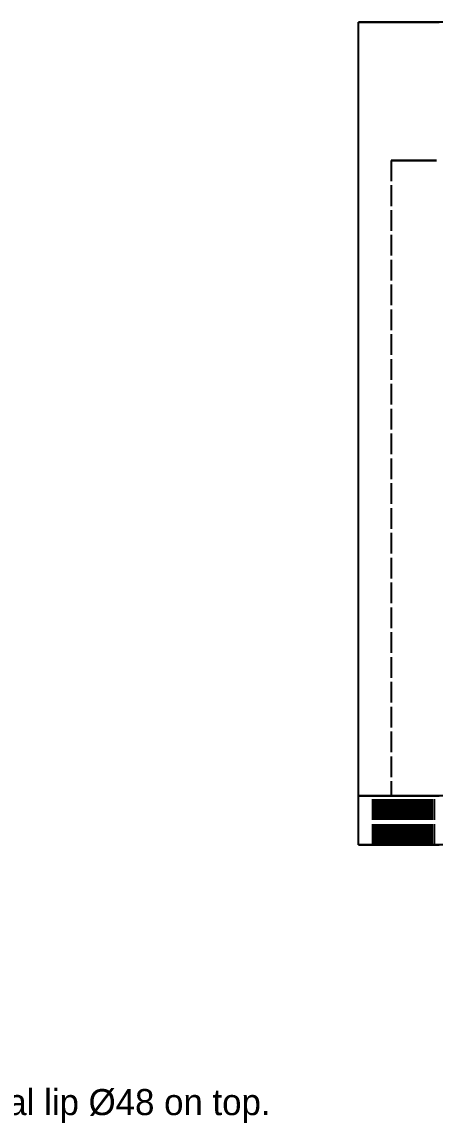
# Model space of a CAD drawing. Header units: millimetres. Extents: x -32 to 143, y -20 to 136.
# Drawn here: x 37.3 to 62.7, y -15.1 to 52.5 of the extents above; entities that cross this region are included whole.
import ezdxf

# ---------------------------------------------------------------- set-up
doc = ezdxf.new("R2010")
doc.units = ezdxf.units.MM
doc.linetypes.add('DASHED', pattern=[1.524, 1.27, -0.254])
for name, color, linetype in [('HIDDEN', 8, 'DASHED'), ('TEXT', 7, 'CONTINUOUS'), ('VISIBLE', 7, 'CONTINUOUS')]:
    doc.layers.add(name, color=color, linetype=linetype)

msp = doc.modelspace()

# ---------------------------------------------------------------- linework, layer by layer
at = {"layer": 'HIDDEN'}
for points in [[(63.33333, 52.5), (62.57143, 52.5), (61.80952, 52.5), (61.04762, 52.5), (60.28571, 52.5), (59.52381, 52.5), (58.7619, 52.5), (58, 52.5)], [(62.79365, 44), (62.09524, 44), (61.39683, 44), (60.69841, 44), (60, 44)], [(60, 44), (60.34921, 44), (60.69841, 44), (61.04762, 44), (61.39683, 44), (61.74603, 44), (62.09524, 44), (62.44444, 44), (62.79365, 44)], [(60, 44), (60, 5)], [(63.33333, 5), (62.57143, 5), (61.80952, 5), (61.04762, 5), (60.28571, 5), (59.52381, 5), (58.7619, 5), (58, 5)], [(63.33333, 5), (62.57143, 5), (61.80952, 5), (61.04762, 5), (60.28571, 5), (59.52381, 5), (58.7619, 5), (58, 5)], [(58.89577, 5), (58.88369, 5)], [(58.88369, 5), (59.06905, 5)], [(59.06905, 5), (58.88369, 5)], [(58.88369, 5), (58.89577, 5)], [(58.88369, 2), (58.88369, 5)], [(58.88369, 2), (58.88369, 5)], [(59.08666, 5), (58.89577, 5)], [(58.89577, 5), (59.08666, 5)], [(58.89577, 2), (58.89577, 5)], [(58.89577, 2), (58.89577, 5)], [(59.02041, 5), (58.98424, 5)], [(58.98424, 5), (59.16316, 5)], [(59.16316, 5), (58.98424, 5)], [(58.98424, 5), (59.02041, 5)], [(58.98424, 2), (58.98424, 5)], [(58.98424, 2), (58.98424, 5)], [(59.21591, 5), (59.02041, 5)], [(59.02041, 5), (59.21591, 5)], [(59.02041, 2), (59.02041, 5)], [(59.02041, 2), (59.02041, 5)], [(59.06905, 5), (59.2548, 5)], [(59.2548, 5), (59.06905, 5)], [(59.06905, 2), (59.06905, 5)], [(59.06905, 2), (59.06905, 5)], [(59.2776, 5), (59.08666, 5)], [(59.08666, 5), (59.2776, 5)], [(59.08666, 2), (59.08666, 5)], [(59.08666, 2), (59.08666, 5)], [(59.16316, 5), (59.34282, 5)], [(59.34282, 5), (59.16316, 5)], [(59.16316, 2), (59.16316, 5)], [(59.16316, 2), (59.16316, 5)], [(59.25701, 5), (59.19691, 5)], [(59.19691, 5), (59.36853, 5)], [(59.36853, 5), (59.19691, 5)], [(59.19691, 5), (59.25701, 5)], [(59.19691, 2), (59.19691, 5)], [(59.19691, 2), (59.19691, 5)], [(59.4111, 5), (59.21591, 5)], [(59.21591, 5), (59.4111, 5)], [(59.21591, 2), (59.21591, 5)], [(59.21591, 2), (59.21591, 5)], [(59.2548, 5), (59.4409, 5)], [(59.4409, 5), (59.2548, 5)], [(59.2548, 2), (59.2548, 5)], [(59.2548, 2), (59.2548, 5)], [(59.45615, 5), (59.25701, 5)], [(59.25701, 5), (59.45615, 5)], [(59.25701, 2), (59.25701, 5)], [(59.25701, 2), (59.25701, 5)], [(59.46853, 5), (59.2776, 5)], [(59.2776, 5), (59.46853, 5)], [(59.2776, 2), (59.2776, 5)], [(59.2776, 2), (59.2776, 5)], [(59.34282, 5), (59.52318, 5)], [(59.52318, 5), (59.34282, 5)], [(59.34282, 2), (59.34282, 5)], [(59.34282, 2), (59.34282, 5)], [(59.36853, 5), (59.54122, 5)], [(59.54122, 5), (59.36853, 5)], [(59.36853, 2), (59.36853, 5)], [(59.36853, 2), (59.36853, 5)], [(59.60592, 5), (59.4111, 5)], [(59.4111, 5), (59.60592, 5)], [(59.4111, 2), (59.4111, 5)], [(59.4111, 2), (59.4111, 5)], [(59.4409, 5), (59.62731, 5)], [(59.62731, 5), (59.4409, 5)], [(59.4409, 2), (59.4409, 5)], [(59.4409, 2), (59.4409, 5)], [(59.65465, 5), (59.45615, 5)], [(59.45615, 5), (59.65465, 5)], [(59.45615, 2), (59.45615, 5)], [(59.45615, 2), (59.45615, 5)], [(59.65939, 5), (59.46853, 5)], [(59.46853, 5), (59.65939, 5)], [(59.46853, 2), (59.46853, 5)], [(59.46853, 2), (59.46853, 5)], [(59.60441, 5), (59.52067, 5)], [(59.52067, 5), (59.68415, 5)], [(59.68415, 5), (59.52067, 5)], [(59.52067, 5), (59.60441, 5)], [(59.52067, 2), (59.52067, 5)], [(59.52067, 2), (59.52067, 5)], [(59.52318, 5), (59.70422, 5)], [(59.70422, 5), (59.52318, 5)], [(59.52318, 2), (59.52318, 5)], [(59.52318, 2), (59.52318, 5)], [(59.54122, 5), (59.71497, 5)], [(59.71497, 5), (59.54122, 5)], [(59.54122, 2), (59.54122, 5)], [(59.54122, 2), (59.54122, 5)], [(59.80623, 5), (59.60441, 5)], [(59.60441, 5), (59.80623, 5)], [(59.60441, 2), (59.60441, 5)], [(59.60441, 2), (59.60441, 5)], [(59.80031, 5), (59.60592, 5)], [(59.60592, 5), (59.80031, 5)], [(59.60592, 2), (59.60592, 5)], [(59.60592, 2), (59.60592, 5)], [(59.62731, 5), (59.81398, 5)], [(59.81398, 5), (59.62731, 5)], [(59.62731, 2), (59.62731, 5)], [(59.62731, 2), (59.62731, 5)], [(59.85242, 5), (59.65465, 5)], [(59.65465, 5), (59.85242, 5)], [(59.65465, 2), (59.65465, 5)], [(59.65465, 2), (59.65465, 5)], [(59.85013, 5), (59.65939, 5)], [(59.65939, 5), (59.85013, 5)], [(59.65939, 2), (59.65939, 5)], [(59.65939, 2), (59.65939, 5)], [(59.68415, 5), (59.84903, 5)], [(59.84903, 5), (59.68415, 5)], [(59.68415, 2), (59.68415, 5)], [(59.68415, 2), (59.68415, 5)], [(59.70422, 5), (59.88593, 5)], [(59.88593, 5), (59.70422, 5)], [(59.70422, 2), (59.70422, 5)], [(59.70422, 2), (59.70422, 5)], [(59.71497, 5), (59.88976, 5)], [(59.88976, 5), (59.71497, 5)], [(59.71497, 2), (59.71497, 5)], [(59.71497, 2), (59.71497, 5)], [(59.99418, 5), (59.80031, 5)], [(59.80031, 5), (59.99418, 5)], [(59.80031, 2), (59.80031, 5)], [(59.80031, 2), (59.80031, 5)], [(60.00706, 5), (59.80623, 5)], [(59.80623, 5), (60.00706, 5)], [(59.80623, 2), (59.80623, 5)], [(59.80623, 2), (59.80623, 5)], [(59.81398, 5), (60.00089, 5)], [(60.00089, 5), (59.81398, 5)], [(59.81398, 2), (59.81398, 5)], [(59.81398, 2), (59.81398, 5)], [(59.84903, 5), (60.01532, 5)], [(60.01532, 5), (59.84903, 5)], [(59.84903, 2), (59.84903, 5)], [(59.84903, 2), (59.84903, 5)], [(60.04068, 5), (59.85013, 5)], [(59.85013, 5), (60.04068, 5)], [(59.85013, 2), (59.85013, 5)], [(59.85013, 2), (59.85013, 5)], [(60.04939, 5), (59.85242, 5)], [(59.85242, 5), (60.04939, 5)], [(59.85242, 2), (59.85242, 5)], [(59.85242, 2), (59.85242, 5)], [(59.88593, 5), (60.06828, 5)], [(60.06828, 5), (59.88593, 5)], [(59.88593, 2), (59.88593, 5)], [(59.88593, 2), (59.88593, 5)], [(59.88976, 5), (60.06561, 5)], [(60.06561, 5), (59.88976, 5)], [(59.88976, 2), (59.88976, 5)], [(59.88976, 2), (59.88976, 5)], [(60.06091, 5), (59.95396, 5)], [(59.95396, 5), (60.1085, 5)], [(60.1085, 5), (59.95396, 5)], [(59.95396, 5), (60.06091, 5)], [(59.95396, 2), (59.95396, 5)], [(59.95396, 2), (59.95396, 5)], [(60.18745, 5), (59.99418, 5)], [(59.99418, 5), (60.18745, 5)], [(59.99418, 2), (59.99418, 5)], [(59.99418, 2), (59.99418, 5)], [(62.79365, 5), (62.09524, 5), (61.39683, 5), (60.69841, 5), (60, 5)], [(60, 5), (60.34921, 5), (60.69841, 5), (61.04762, 5), (61.39683, 5), (61.74603, 5), (62.09524, 5), (62.44444, 5), (62.79365, 5)], [(60.00089, 2), (60.00089, 5)], [(60.00089, 2), (60.00089, 5)], [(60.20682, 5), (60.00706, 5)], [(60.00706, 5), (60.20682, 5)], [(60.00706, 2), (60.00706, 5)], [(60.00706, 2), (60.00706, 5)], [(60.01532, 5), (60.18302, 5)], [(60.18302, 5), (60.01532, 5)], [(60.01532, 2), (60.01532, 5)], [(60.01532, 2), (60.01532, 5)], [(60.06828, 5), (60.04068, 5)], [(60.04068, 5), (60.06828, 5)], [(60.04068, 2), (60.04068, 5)], [(60.04068, 2), (60.04068, 5)], [(60.24545, 5), (60.04939, 5)], [(60.04939, 5), (60.24545, 5)], [(60.04939, 2), (60.04939, 5)], [(60.04939, 2), (60.04939, 5)], [(60.26443, 5), (60.06091, 5)], [(60.06091, 5), (60.26443, 5)], [(60.06091, 2), (60.06091, 5)], [(60.06091, 2), (60.06091, 5)], [(60.06561, 5), (60.24252, 5)], [(60.24252, 5), (60.06561, 5)], [(60.06561, 2), (60.06561, 5)], [(60.06561, 2), (60.06561, 5)], [(60.06828, 2), (60.06828, 5)], [(60.06828, 2), (60.06828, 5)], [(60.1085, 5), (60.26477, 5)], [(60.26477, 5), (60.1085, 5)], [(60.1085, 2), (60.1085, 5)], [(60.1085, 2), (60.1085, 5)], [(60.18302, 5), (60.35216, 5)], [(60.35216, 5), (60.18302, 5)], [(60.18302, 2), (60.18302, 5)], [(60.18302, 2), (60.18302, 5)], [(60.24252, 5), (60.18745, 5)], [(60.18745, 5), (60.24252, 5)], [(60.18745, 2), (60.18745, 5)], [(60.18745, 2), (60.18745, 5)], [(60.40541, 5), (60.20682, 5)], [(60.20682, 5), (60.40541, 5)], [(60.20682, 2), (60.20682, 5)], [(60.20682, 2), (60.20682, 5)], [(60.24252, 2), (60.24252, 5)], [(60.24252, 2), (60.24252, 5)], [(60.44048, 5), (60.24545, 5)], [(60.24545, 5), (60.44048, 5)], [(60.24545, 2), (60.24545, 5)], [(60.24545, 2), (60.24545, 5)], [(60.46662, 5), (60.26443, 5)], [(60.26443, 5), (60.46662, 5)], [(60.26443, 2), (60.26443, 5)], [(60.26443, 2), (60.26443, 5)], [(60.26477, 5), (60.42278, 5)], [(60.42278, 5), (60.26477, 5)], [(60.26477, 2), (60.26477, 5)], [(60.26477, 2), (60.26477, 5)], [(60.35216, 5), (60.52276, 5)], [(60.52276, 5), (60.35216, 5)], [(60.35216, 2), (60.35216, 5)], [(60.35216, 2), (60.35216, 5)], [(60.6027, 5), (60.40541, 5)], [(60.40541, 5), (60.6027, 5)], [(60.40541, 2), (60.40541, 5)], [(60.40541, 2), (60.40541, 5)], [(60.42278, 5), (60.58257, 5)], [(60.58257, 5), (60.42278, 5)], [(60.42278, 2), (60.42278, 5)], [(60.42278, 2), (60.42278, 5)], [(60.52276, 5), (60.44048, 5)], [(60.44048, 5), (60.52276, 5)], [(60.44048, 2), (60.44048, 5)], [(60.44048, 2), (60.44048, 5)], [(60.6674, 5), (60.46662, 5)], [(60.46662, 5), (60.6674, 5)], [(60.46662, 2), (60.46662, 5)], [(60.46662, 2), (60.46662, 5)], [(60.6243, 5), (60.49465, 5)], [(60.49465, 5), (60.63949, 5)], [(60.63949, 5), (60.49465, 5)], [(60.49465, 5), (60.6243, 5)], [(60.49465, 2), (60.49465, 5)], [(60.49465, 2), (60.49465, 5)], [(60.52276, 2), (60.52276, 5)], [(60.52276, 2), (60.52276, 5)], [(60.58257, 5), (60.74417, 5)], [(60.74417, 5), (60.58257, 5)], [(60.58257, 2), (60.58257, 5)], [(60.58257, 2), (60.58257, 5)], [(60.79856, 5), (60.6027, 5)], [(60.6027, 5), (60.79856, 5)], [(60.6027, 2), (60.6027, 5)], [(60.6027, 2), (60.6027, 5)], [(60.82852, 5), (60.6243, 5)], [(60.6243, 5), (60.82852, 5)], [(60.6243, 2), (60.6243, 5)], [(60.6243, 2), (60.6243, 5)], [(60.63949, 5), (60.78639, 5)], [(60.78639, 5), (60.63949, 5)], [(60.63949, 2), (60.63949, 5)], [(60.63949, 2), (60.63949, 5)], [(60.86663, 5), (60.6674, 5)], [(60.6674, 5), (60.86663, 5)], [(60.6674, 2), (60.6674, 5)], [(60.6674, 2), (60.6674, 5)], [(60.74417, 5), (60.90764, 5)], [(60.90764, 5), (60.74417, 5)], [(60.74417, 2), (60.74417, 5)], [(60.74417, 2), (60.74417, 5)], [(60.78639, 5), (60.93537, 5)], [(60.93537, 5), (60.78639, 5)], [(60.78639, 2), (60.78639, 5)], [(60.78639, 2), (60.78639, 5)], [(60.90764, 5), (60.79856, 5)], [(60.79856, 5), (60.90764, 5)], [(60.79856, 2), (60.79856, 5)], [(60.79856, 2), (60.79856, 5)], [(61.03109, 5), (60.82852, 5)], [(60.82852, 5), (61.03109, 5)], [(60.82852, 2), (60.82852, 5)], [(60.82852, 2), (60.82852, 5)], [(61.0642, 5), (60.86663, 5)], [(60.86663, 5), (61.0642, 5)], [(60.86663, 2), (60.86663, 5)], [(60.86663, 2), (60.86663, 5)], [(60.90764, 2), (60.90764, 5)], [(60.90764, 2), (60.90764, 5)], [(60.93537, 5), (61.08646, 5)], [(61.08646, 5), (60.93537, 5)], [(60.93537, 2), (60.93537, 5)], [(60.93537, 2), (60.93537, 5)], [(61.2319, 5), (61.03109, 5)], [(61.03109, 5), (61.2319, 5)], [(61.03109, 2), (61.03109, 5)], [(61.03109, 2), (61.03109, 5)], [(61.25992, 5), (61.0642, 5)], [(61.0642, 5), (61.25992, 5)], [(61.0642, 2), (61.0642, 5)], [(61.0642, 2), (61.0642, 5)], [(61.08646, 5), (61.23973, 5)], [(61.23973, 5), (61.08646, 5)], [(61.08646, 2), (61.08646, 5)], [(61.08646, 2), (61.08646, 5)], [(61.29183, 5), (61.14011, 5)], [(61.14011, 5), (61.27456, 5)], [(61.27456, 5), (61.14011, 5)], [(61.14011, 5), (61.29183, 5)], [(61.14011, 2), (61.14011, 5)], [(61.14011, 2), (61.14011, 5)], [(61.43082, 5), (61.2319, 5)], [(61.2319, 5), (61.43082, 5)], [(61.2319, 2), (61.2319, 5)], [(61.2319, 2), (61.2319, 5)], [(61.23973, 5), (61.39527, 5)], [(61.39527, 5), (61.23973, 5)], [(61.23973, 2), (61.23973, 5)], [(61.23973, 2), (61.23973, 5)], [(61.39527, 5), (61.25992, 5)], [(61.25992, 5), (61.39527, 5)], [(61.25992, 2), (61.25992, 5)], [(61.25992, 2), (61.25992, 5)], [(61.27456, 5), (61.41137, 5)], [(61.41137, 5), (61.27456, 5)], [(61.27456, 2), (61.27456, 5)], [(61.27456, 2), (61.27456, 5)], [(61.49576, 5), (61.29183, 5)], [(61.29183, 5), (61.49576, 5)], [(61.29183, 2), (61.29183, 5)], [(61.29183, 2), (61.29183, 5)], [(61.39527, 2), (61.39527, 5)], [(61.39527, 2), (61.39527, 5)], [(61.41137, 5), (61.55058, 5)], [(61.55058, 5), (61.41137, 5)], [(61.41137, 2), (61.41137, 5)], [(61.41137, 2), (61.41137, 5)], [(61.62769, 5), (61.43082, 5)], [(61.43082, 5), (61.62769, 5)], [(61.43082, 2), (61.43082, 5)], [(61.43082, 2), (61.43082, 5)], [(61.69772, 5), (61.49576, 5)], [(61.49576, 5), (61.69772, 5)], [(61.49576, 2), (61.49576, 5)], [(61.49576, 2), (61.49576, 5)], [(61.55058, 5), (61.69224, 5)], [(61.69224, 5), (61.55058, 5)], [(61.55058, 2), (61.55058, 5)], [(61.55058, 2), (61.55058, 5)], [(61.82233, 5), (61.62769, 5)], [(61.62769, 5), (61.82233, 5)], [(61.62769, 2), (61.62769, 5)], [(61.62769, 2), (61.62769, 5)], [(61.69224, 5), (61.83644, 5)], [(61.83644, 5), (61.69224, 5)], [(61.69224, 2), (61.69224, 5)], [(61.69224, 2), (61.69224, 5)], [(61.89758, 5), (61.69772, 5)], [(61.69772, 5), (61.89758, 5)], [(61.69772, 2), (61.69772, 5)], [(61.69772, 2), (61.69772, 5)], [(61.98329, 5), (61.82233, 5)], [(61.82233, 5), (61.98329, 5)], [(61.82233, 2), (61.82233, 5)], [(61.82233, 2), (61.82233, 5)], [(61.83644, 5), (61.98329, 5)], [(61.98329, 5), (61.83644, 5)], [(61.83644, 2), (61.83644, 5)], [(61.83644, 2), (61.83644, 5)], [(62.06025, 5), (61.88719, 5)], [(61.88719, 5), (62.01059, 5)], [(62.01059, 5), (61.88719, 5)], [(61.88719, 5), (62.06025, 5)], [(61.88719, 2), (61.88719, 5)], [(61.88719, 2), (61.88719, 5)], [(62.09521, 5), (61.89758, 5)], [(61.89758, 5), (62.09521, 5)], [(61.89758, 2), (61.89758, 5)], [(61.89758, 2), (61.89758, 5)], [(61.98329, 2), (61.98329, 5)], [(61.98329, 2), (61.98329, 5)], [(62.01059, 5), (62.13665, 5)], [(62.13665, 5), (62.01059, 5)], [(62.01059, 2), (62.01059, 5)], [(62.01059, 2), (62.01059, 5)], [(62.2629, 5), (62.06025, 5)], [(62.06025, 5), (62.2629, 5)], [(62.06025, 2), (62.06025, 5)], [(62.06025, 2), (62.06025, 5)], [(62.29044, 5), (62.09521, 5)], [(62.09521, 5), (62.29044, 5)], [(62.09521, 2), (62.09521, 5)], [(62.09521, 2), (62.09521, 5)], [(62.13665, 5), (62.26541, 5)], [(62.26541, 5), (62.13665, 5)], [(62.13665, 2), (62.13665, 5)], [(62.13665, 2), (62.13665, 5)], [(62.46326, 5), (62.2629, 5)], [(62.2629, 5), (62.46326, 5)], [(62.2629, 2), (62.2629, 5)], [(62.2629, 2), (62.2629, 5)], [(62.26541, 5), (62.39696, 5)], [(62.39696, 5), (62.26541, 5)], [(62.26541, 2), (62.26541, 5)], [(62.26541, 2), (62.26541, 5)], [(62.48305, 5), (62.29044, 5)], [(62.29044, 5), (62.48305, 5)], [(62.29044, 2), (62.29044, 5)], [(62.29044, 2), (62.29044, 5)], [(62.39696, 5), (62.53139, 5)], [(62.53139, 5), (62.39696, 5)], [(62.39696, 2), (62.39696, 5)], [(62.39696, 2), (62.39696, 5)], [(62.6612, 5), (62.46326, 5)], [(62.46326, 5), (62.6612, 5)], [(62.46326, 2), (62.46326, 5)], [(62.46326, 2), (62.46326, 5)], [(62.66883, 5), (62.48305, 5)], [(62.48305, 5), (62.66883, 5)], [(62.48305, 2), (62.48305, 5)], [(62.48305, 2), (62.48305, 5)], [(62.53139, 5), (62.66883, 5)], [(62.66883, 5), (62.53139, 5)], [(62.53139, 2), (62.53139, 5)], [(62.53139, 2), (62.53139, 5)], [(62.85658, 5), (62.6612, 5)], [(62.6612, 5), (62.85658, 5)], [(62.6612, 2), (62.6612, 5)], [(62.6612, 2), (62.6612, 5)], [(62.66883, 2), (62.66883, 5)], [(62.66883, 2), (62.66883, 5)], [(63.33333, 2), (62.57143, 2), (61.80952, 2), (61.04762, 2), (60.28571, 2), (59.52381, 2), (58.7619, 2), (58, 2)], [(58.89577, 2), (58.88369, 2)], [(58.88369, 2), (59.06905, 2)], [(59.06905, 2), (58.88369, 2)], [(58.88369, 2), (58.89577, 2)], [(59.08666, 2), (58.89577, 2)], [(58.89577, 2), (59.08666, 2)], [(59.02041, 2), (58.98424, 2)], [(58.98424, 2), (59.16316, 2)], [(59.16316, 2), (58.98424, 2)], [(58.98424, 2), (59.02041, 2)], [(59.21591, 2), (59.02041, 2)], [(59.02041, 2), (59.21591, 2)], [(59.06905, 2), (59.2548, 2)], [(59.2548, 2), (59.06905, 2)], [(59.2776, 2), (59.08666, 2)], [(59.08666, 2), (59.2776, 2)], [(59.16316, 2), (59.34282, 2)], [(59.34282, 2), (59.16316, 2)], [(59.25701, 2), (59.19691, 2)], [(59.19691, 2), (59.36853, 2)], [(59.36853, 2), (59.19691, 2)], [(59.19691, 2), (59.25701, 2)], [(59.4111, 2), (59.21591, 2)], [(59.21591, 2), (59.4111, 2)], [(59.2548, 2), (59.4409, 2)], [(59.4409, 2), (59.2548, 2)], [(59.45615, 2), (59.25701, 2)], [(59.25701, 2), (59.45615, 2)], [(59.46853, 2), (59.2776, 2)], [(59.2776, 2), (59.46853, 2)], [(59.34282, 2), (59.52318, 2)], [(59.52318, 2), (59.34282, 2)], [(59.36853, 2), (59.54122, 2)], [(59.54122, 2), (59.36853, 2)], [(59.60592, 2), (59.4111, 2)], [(59.4111, 2), (59.60592, 2)], [(59.4409, 2), (59.62731, 2)], [(59.62731, 2), (59.4409, 2)], [(59.65465, 2), (59.45615, 2)], [(59.45615, 2), (59.65465, 2)], [(59.65939, 2), (59.46853, 2)], [(59.46853, 2), (59.65939, 2)], [(59.60441, 2), (59.52067, 2)], [(59.52067, 2), (59.68415, 2)], [(59.68415, 2), (59.52067, 2)], [(59.52067, 2), (59.60441, 2)], [(59.52318, 2), (59.70422, 2)], [(59.70422, 2), (59.52318, 2)], [(59.54122, 2), (59.71497, 2)], [(59.71497, 2), (59.54122, 2)], [(59.80623, 2), (59.60441, 2)], [(59.60441, 2), (59.80623, 2)], [(59.80031, 2), (59.60592, 2)], [(59.60592, 2), (59.80031, 2)], [(59.62731, 2), (59.81398, 2)], [(59.81398, 2), (59.62731, 2)], [(59.85242, 2), (59.65465, 2)], [(59.65465, 2), (59.85242, 2)], [(59.85013, 2), (59.65939, 2)], [(59.65939, 2), (59.85013, 2)], [(59.68415, 2), (59.84903, 2)], [(59.84903, 2), (59.68415, 2)], [(59.70422, 2), (59.88593, 2)], [(59.88593, 2), (59.70422, 2)], [(59.71497, 2), (59.88976, 2)], [(59.88976, 2), (59.71497, 2)], [(59.99418, 2), (59.80031, 2)], [(59.80031, 2), (59.99418, 2)], [(60.00706, 2), (59.80623, 2)], [(59.80623, 2), (60.00706, 2)], [(59.81398, 2), (60.00089, 2)], [(60.00089, 2), (59.81398, 2)], [(59.84903, 2), (60.01532, 2)], [(60.01532, 2), (59.84903, 2)], [(60.04068, 2), (59.85013, 2)], [(59.85013, 2), (60.04068, 2)], [(60.04939, 2), (59.85242, 2)], [(59.85242, 2), (60.04939, 2)], [(59.88593, 2), (60.06828, 2)], [(60.06828, 2), (59.88593, 2)], [(59.88976, 2), (60.06561, 2)], [(60.06561, 2), (59.88976, 2)], [(60.06091, 2), (59.95396, 2)], [(59.95396, 2), (60.1085, 2)], [(60.1085, 2), (59.95396, 2)], [(59.95396, 2), (60.06091, 2)], [(60.18745, 2), (59.99418, 2)], [(59.99418, 2), (60.18745, 2)], [(60.20682, 2), (60.00706, 2)], [(60.00706, 2), (60.20682, 2)], [(60.01532, 2), (60.18302, 2)], [(60.18302, 2), (60.01532, 2)], [(60.06828, 2), (60.04068, 2)], [(60.04068, 2), (60.06828, 2)], [(60.24545, 2), (60.04939, 2)], [(60.04939, 2), (60.24545, 2)], [(60.26443, 2), (60.06091, 2)], [(60.06091, 2), (60.26443, 2)], [(60.06561, 2), (60.24252, 2)], [(60.24252, 2), (60.06561, 2)], [(60.1085, 2), (60.26477, 2)], [(60.26477, 2), (60.1085, 2)], [(60.18302, 2), (60.35216, 2)], [(60.35216, 2), (60.18302, 2)], [(60.24252, 2), (60.18745, 2)], [(60.18745, 2), (60.24252, 2)], [(60.40541, 2), (60.20682, 2)], [(60.20682, 2), (60.40541, 2)], [(60.44048, 2), (60.24545, 2)], [(60.24545, 2), (60.44048, 2)], [(60.46662, 2), (60.26443, 2)], [(60.26443, 2), (60.46662, 2)], [(60.26477, 2), (60.42278, 2)], [(60.42278, 2), (60.26477, 2)], [(60.35216, 2), (60.52276, 2)], [(60.52276, 2), (60.35216, 2)], [(60.6027, 2), (60.40541, 2)], [(60.40541, 2), (60.6027, 2)], [(60.42278, 2), (60.58257, 2)], [(60.58257, 2), (60.42278, 2)], [(60.52276, 2), (60.44048, 2)], [(60.44048, 2), (60.52276, 2)], [(60.6674, 2), (60.46662, 2)], [(60.46662, 2), (60.6674, 2)], [(60.6243, 2), (60.49465, 2)], [(60.49465, 2), (60.63949, 2)], [(60.63949, 2), (60.49465, 2)], [(60.49465, 2), (60.6243, 2)], [(60.58257, 2), (60.74417, 2)], [(60.74417, 2), (60.58257, 2)], [(60.79856, 2), (60.6027, 2)], [(60.6027, 2), (60.79856, 2)], [(60.82852, 2), (60.6243, 2)], [(60.6243, 2), (60.82852, 2)], [(60.63949, 2), (60.78639, 2)], [(60.78639, 2), (60.63949, 2)], [(60.86663, 2), (60.6674, 2)], [(60.6674, 2), (60.86663, 2)], [(60.74417, 2), (60.90764, 2)], [(60.90764, 2), (60.74417, 2)], [(60.78639, 2), (60.93537, 2)], [(60.93537, 2), (60.78639, 2)], [(60.90764, 2), (60.79856, 2)], [(60.79856, 2), (60.90764, 2)], [(61.03109, 2), (60.82852, 2)], [(60.82852, 2), (61.03109, 2)], [(61.0642, 2), (60.86663, 2)], [(60.86663, 2), (61.0642, 2)], [(60.93537, 2), (61.08646, 2)], [(61.08646, 2), (60.93537, 2)], [(61.2319, 2), (61.03109, 2)], [(61.03109, 2), (61.2319, 2)], [(61.25992, 2), (61.0642, 2)], [(61.0642, 2), (61.25992, 2)], [(61.08646, 2), (61.23973, 2)], [(61.23973, 2), (61.08646, 2)], [(61.29183, 2), (61.14011, 2)], [(61.14011, 2), (61.27456, 2)], [(61.27456, 2), (61.14011, 2)], [(61.14011, 2), (61.29183, 2)], [(61.43082, 2), (61.2319, 2)], [(61.2319, 2), (61.43082, 2)], [(61.23973, 2), (61.39527, 2)], [(61.39527, 2), (61.23973, 2)], [(61.39527, 2), (61.25992, 2)], [(61.25992, 2), (61.39527, 2)], [(61.27456, 2), (61.41137, 2)], [(61.41137, 2), (61.27456, 2)], [(61.49576, 2), (61.29183, 2)], [(61.29183, 2), (61.49576, 2)], [(61.41137, 2), (61.55058, 2)], [(61.55058, 2), (61.41137, 2)], [(61.62769, 2), (61.43082, 2)], [(61.43082, 2), (61.62769, 2)], [(61.69772, 2), (61.49576, 2)], [(61.49576, 2), (61.69772, 2)], [(61.55058, 2), (61.69224, 2)], [(61.69224, 2), (61.55058, 2)], [(61.82233, 2), (61.62769, 2)], [(61.62769, 2), (61.82233, 2)], [(61.69224, 2), (61.83644, 2)], [(61.83644, 2), (61.69224, 2)], [(61.89758, 2), (61.69772, 2)], [(61.69772, 2), (61.89758, 2)], [(61.98329, 2), (61.82233, 2)], [(61.82233, 2), (61.98329, 2)], [(61.83644, 2), (61.98329, 2)], [(61.98329, 2), (61.83644, 2)], [(62.06025, 2), (61.88719, 2)], [(61.88719, 2), (62.01059, 2)], [(62.01059, 2), (61.88719, 2)], [(61.88719, 2), (62.06025, 2)], [(62.09521, 2), (61.89758, 2)], [(61.89758, 2), (62.09521, 2)], [(62.01059, 2), (62.13665, 2)], [(62.13665, 2), (62.01059, 2)], [(62.2629, 2), (62.06025, 2)], [(62.06025, 2), (62.2629, 2)], [(62.29044, 2), (62.09521, 2)], [(62.09521, 2), (62.29044, 2)], [(62.13665, 2), (62.26541, 2)], [(62.26541, 2), (62.13665, 2)], [(62.46326, 2), (62.2629, 2)], [(62.2629, 2), (62.46326, 2)], [(62.26541, 2), (62.39696, 2)], [(62.39696, 2), (62.26541, 2)], [(62.48305, 2), (62.29044, 2)], [(62.29044, 2), (62.48305, 2)], [(62.39696, 2), (62.53139, 2)], [(62.53139, 2), (62.39696, 2)], [(62.6612, 2), (62.46326, 2)], [(62.46326, 2), (62.6612, 2)], [(62.66883, 2), (62.48305, 2)], [(62.48305, 2), (62.66883, 2)], [(62.53139, 2), (62.66883, 2)], [(62.66883, 2), (62.53139, 2)], [(62.85658, 2), (62.6612, 2)], [(62.6612, 2), (62.85658, 2)]]:
    msp.add_lwpolyline(points, dxfattribs=at)
at = {"layer": 'VISIBLE'}
for points in [[(58, 52.5), (58.38095, 52.5), (58.7619, 52.5), (59.14286, 52.5), (59.52381, 52.5), (59.90476, 52.5), (60.28571, 52.5), (60.66667, 52.5), (61.04762, 52.5), (61.42857, 52.5), (61.80952, 52.5), (62.19048, 52.5), (62.57143, 52.5), (62.95238, 52.5)], [(58, 5), (58, 52.5)], [(58, 5), (58.38095, 5), (58.7619, 5), (59.14286, 5), (59.52381, 5), (59.90476, 5), (60.28571, 5), (60.66667, 5), (61.04762, 5), (61.42857, 5), (61.80952, 5), (62.19048, 5), (62.57143, 5), (62.95238, 5)], [(58, 5), (58.38095, 5), (58.7619, 5), (59.14286, 5), (59.52381, 5), (59.90476, 5), (60.28571, 5), (60.66667, 5), (61.04762, 5), (61.42857, 5), (61.80952, 5), (62.19048, 5), (62.57143, 5), (62.95238, 5)], [(58, 2), (58, 5)], [(58, 2), (58.38095, 2), (58.7619, 2), (59.14286, 2), (59.52381, 2), (59.90476, 2), (60.28571, 2), (60.66667, 2), (61.04762, 2), (61.42857, 2), (61.80952, 2), (62.19048, 2), (62.57143, 2), (62.95238, 2)]]:
    msp.add_lwpolyline(points, dxfattribs=at)

# ---------------------------------------------------------------- texts
at = {"layer": 'TEXT'}
msp.add_text('2026-10-31. MR128ZZ in a Ø15 hub; top 4.3 below the glass, dial lip Ø48 on top.', height=1.6, dxfattribs=at).set_placement((-24, -14.6))

doc.saveas('drawing.dxf')
